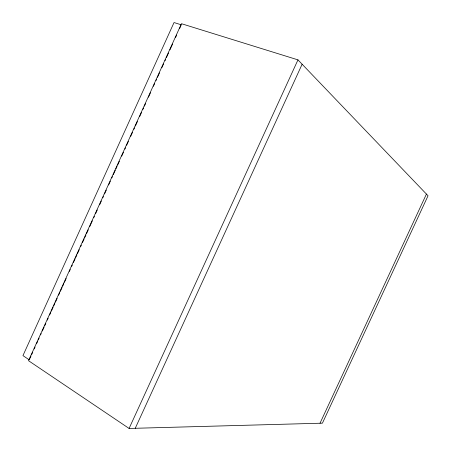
<?xml version="1.0" encoding="UTF-8"?>
<svg xmlns="http://www.w3.org/2000/svg" width="451" height="451" viewBox="0 0 451 451"><rect width="100%" height="100%" fill="white"/><g stroke="black" fill="none" stroke-linecap="round" stroke-linejoin="round"><path stroke-width="0.68" d="M31.001 356.002L29.253 359.847L22.956 355.613L174.03 22.55L181.313 24.816M31.581 354.723L32.743 352.163M34.197 348.961L35.071 347.039M36.52 343.837L37.687 341.272M38.267 339.992L39.141 338.07M40.59 334.868L41.176 333.582M42.338 331.023L44.08 327.178M44.66 325.898L45.827 323.333M47.282 320.131L48.15 318.209M49.604 315.007L50.766 312.447M51.352 311.162L53.094 307.323M53.675 306.037L54.836 303.478M55.422 302.193L57.164 298.353M58.619 295.151L59.78 292.586M60.361 291.307L62.108 287.462M62.689 286.182L63.85 283.617M64.431 282.337L66.179 278.493M69.375 271.446L70.249 269.523M71.703 266.321L72.284 265.041M73.445 262.476L75.193 258.637M75.774 257.352L76.935 254.792M77.516 253.513L79.263 249.668M80.712 246.466L81.298 245.181M82.46 242.621L84.202 238.776M84.782 237.497L85.949 234.932M86.53 233.652L88.272 229.807M89.726 226.605L92.342 220.838M93.797 217.636L94.377 216.356M95.544 213.791L97.286 209.952M99.615 204.827L101.357 200.983M102.811 197.78L103.392 196.495M104.553 193.936L106.301 190.091M108.623 184.966L110.371 181.122M111.825 177.919L112.406 176.64M113.28 174.717L115.315 170.23M115.896 168.95L117.057 166.391M117.638 165.105L119.385 161.266M121.708 156.142L123.456 152.297M124.91 149.095L125.491 147.81M126.652 145.25L128.394 141.405M130.722 136.281L132.464 132.436M133.919 129.234L134.499 127.954M135.373 126.032L137.408 121.544M139.737 116.42L141.479 112.581M142.933 109.373L143.514 108.093M144.388 106.171L145.549 103.612M148.458 97.207L150.493 92.72M153.402 86.316L154.563 83.751M156.018 80.549L156.598 79.269M157.472 77.346L159.507 72.865M161.83 67.735L163.578 63.895M165.032 60.693L165.613 59.408M166.481 57.486L168.516 53.004M169.971 49.802L172.586 44.035M175.495 37.63L176.657 35.065M179.566 28.661L181.02 25.459M129.093 428.45L297.964 59.87L181.46 23.7L28.514 360.693L129.093 428.45L322.42 423.168L428.044 195.762L297.964 59.87M135.255 428.281L302.131 64.222M320.007 423.235L426.426 194.071"/></g></svg>
